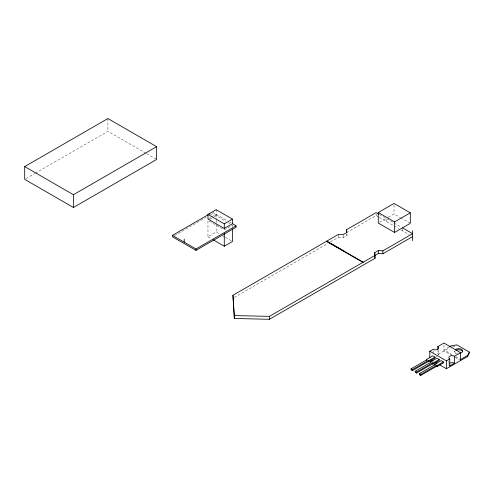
<?xml version="1.0" encoding="UTF-8"?>
<svg xmlns="http://www.w3.org/2000/svg" width="494" height="494" viewBox="0 0 494 494"><rect width="100%" height="100%" fill="white"/><g stroke="black" fill="none" stroke-linecap="round" stroke-linejoin="round"><path stroke-width="0.37" stroke-dasharray="2.47 1.85" d="M26.034 178.587L34.685 173.592M35.352 173.209L107.896 131.324L145.94 153.288M174.456 235.626L205.875 217.49M210.555 214.785L212.562 213.63L225.956 221.368M208.592 218.669L211.117 217.212M211.747 216.847L216.162 214.297M209.851 219.355L213.643 217.169M214.273 216.804L216.162 215.711M232.489 226.623L232.489 225.134L224.282 229.871L207.962 220.448L207.962 236.811L216.162 232.075L219.429 233.958M234.273 297.45L327.849 243.425M330.523 241.881L338.544 237.25L343.318 237.435L346.992 235.311L346.992 233.853M346.411 232.705L376.119 215.551L378.645 217.014M379.608 222.281L386.222 218.465L386.222 221.386M388.173 217.341L394.033 213.958L399.893 217.341M449.021 346.973L443.945 349.9L451.93 354.513M438.147 354.303L449.657 347.659M452.405 346.671L456.851 345.917M400.541 217.718L409.662 222.979M379.275 214.458L393.385 222.603M394.039 222.979L401.202 227.117M379.275 217.379L393.385 225.523M394.039 225.894L398.596 228.531M401.202 230.031L409.446 234.792M146.613 153.677L156.623 159.457M212.562 212.216L227.265 220.707M229.877 222.22L231.18 222.973M228.568 222.874L229.877 223.628M455.919 356.816L460.581 359.509M452.263 355.754L443.945 350.956L443.945 343.058M454.82 357.236L459.296 359.817M222.695 235.842L224.653 236.972M225.307 237.348L231.18 240.745M207.962 236.811L211.222 238.695M346.702 234.008L346.992 235.311M454.739 352.024L454.739 350.975A3.983 2.303 0 0 0 457.691 353.198M448.805 361.052L448.805 362.448M438.728 350.055L438.728 354.933A3.279 1.896 0 0 0 437.77 353.593L437.77 350.808M433.127 350.697L433.127 353.488M402.505 229.327L402.505 230.784M394.033 204.936L394.033 213.958M376.119 214.093L376.119 215.551M343.318 235.249L343.318 237.435M338.544 235.064L338.544 237.25M216.162 209.684L216.162 219.429M216.162 220.176L216.162 232.075M107.896 118.548L107.896 131.324M448.916 365.029A3.279 1.896 0 0 1 448.805 364.541M456.734 354.019A3.983 2.303 0 0 1 455.277 350.876M437.091 356.575A3.279 1.896 0 0 1 436.301 356.767"/><path stroke-width="0.74" d="M439.753 364.899L446.409 368.74L467.559 356.526L467.559 355.476L469.3 352.055L456.851 344.868L450.923 345.874L449.657 346.603M467.559 356.526L469.3 353.105L469.3 352.055M24.7 166.583L107.896 118.548L156.623 146.681L156.623 159.457L73.427 207.486L24.7 179.359L24.7 166.583L73.427 194.716L156.623 146.681M207.962 214.421L216.162 209.684L232.489 219.108L232.489 223.726L224.282 228.463L207.962 219.033L207.962 214.421L224.282 223.844L232.489 219.108M232.489 223.726L236.095 225.807L236.095 227.215L195.988 250.372L172.449 236.787L172.449 235.372L209.888 213.76M172.449 235.372L195.988 248.964L236.095 225.807M213.186 239.825L224.282 246.234L232.489 241.498L232.489 228.858M402.505 227.87L412.601 233.699L382.893 250.847L378.379 250.514L374.699 252.638L375.02 258.313L269.415 319.285L234.31 318.488L232.933 295.301L338.544 234.329L343.318 234.514L346.992 232.396L346.411 229.784L376.119 212.636L378.645 214.093M378.287 212.519L394.033 203.429L410.316 212.834L410.316 223.356L394.57 232.446L378.287 223.047L378.287 212.519L394.57 221.923L410.316 212.834M343.657 251.779L344.485 251.304L326.818 241.103M232.933 295.301L234.31 315.573L269.415 316.364L378.379 253.434L382.893 253.768L412.601 236.614M429.774 357.699L429.774 351.24L433.127 349.301A3.279 1.896 0 0 0 437.77 349.301A3.279 1.896 0 0 0 437.77 346.627L443.945 343.058L460.581 352.667L460.581 360.558M426.52 359.41L432.8 355.785L435.053 357.088L435.053 358.094L428.78 361.719L428.323 361.454L412.41 370.642L411.064 369.864L411.064 368.857L426.977 359.675L426.52 359.41L426.52 360.416M411.064 368.857L412.41 369.636L428.323 360.453L428.78 360.713L435.053 357.088M430.682 361.812L436.962 358.193L439.222 359.496L439.222 360.497L432.942 364.121L432.485 363.862L416.578 373.044L415.232 372.266L415.232 371.266L431.139 362.077L430.682 361.812L430.682 362.818M415.232 371.266L416.578 372.044L432.485 362.855L432.942 363.121L439.222 359.496M434.85 364.22L441.123 360.595L443.384 361.898L443.384 362.905L437.11 366.529L436.653 366.264L420.74 375.452L419.394 374.674L419.394 373.668L435.307 364.479L434.85 364.22L434.85 365.227M419.394 373.668L420.74 374.446L436.653 365.257L437.11 365.523L443.384 361.898M429.774 351.24L446.409 360.848L449.762 358.91A3.279 1.896 0 0 1 449.762 356.23A3.279 1.896 0 0 1 454.406 356.23L460.581 352.667M460.581 359.509L467.559 355.476M449.244 365.486A3.279 1.896 0 0 0 449.762 365.881L454.406 363.201L454.406 356.23M363.3 262.166L326.608 241.22M326.404 241.338L362.886 262.4M431.101 359.904L433.102 361.058M435.097 362.207L437.091 363.362M375.02 258.313L374.699 252.638M449.762 358.91L449.762 365.881M446.409 360.848L446.409 368.74M437.77 346.627L437.77 349.412M437.11 365.523L437.11 366.529M436.653 365.257L436.653 366.264M432.942 363.121L432.942 364.121M432.485 362.855L432.485 363.862M428.78 360.713L428.78 361.719M428.323 360.453L428.323 361.454M420.74 374.446L420.74 375.452M416.578 372.044L416.578 373.044M412.601 230.778L412.601 240.658M412.41 369.636L412.41 370.642M394.57 221.923L394.57 232.446M382.893 250.847L382.893 253.768M378.379 250.514L378.379 253.434M346.411 229.784L346.411 232.705M269.415 316.364L269.415 319.285M234.31 315.573L234.31 318.488M224.282 223.844L224.282 228.463M224.282 233.594L224.282 246.234M195.988 248.964L195.988 250.372M184.219 239.059L184.219 242.165M73.427 194.716L73.427 207.486M449.244 363.59A3.279 1.896 0 0 1 454.406 363.201M455.277 349.82A3.983 2.303 0 0 1 461.544 349.344A3.983 2.303 0 0 1 460.717 352.963M455.906 350.4A3.983 2.303 0 0 1 462.575 351.432"/></g></svg>
